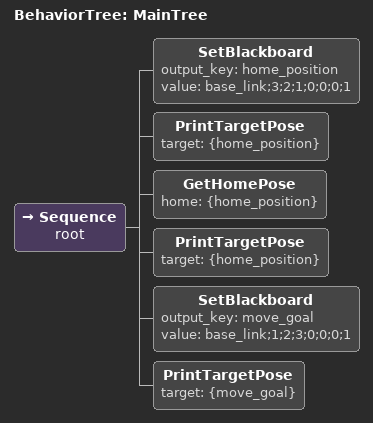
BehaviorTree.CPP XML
<root BTCPP_format="4" >
   <BehaviorTree ID="MainTree">
      <Sequence name="root">
          <SetBlackboard     output_key="home_position" value="base_link;3;2;1;0;0;0;1" />
          <PrintTargetPose   target="{home_position}" />
          <GetHomePose       home="{home_position}" />
          <PrintTargetPose   target="{home_position}" />
          <SetBlackboard     output_key="move_goal" value="base_link;1;2;3;0;0;0;1" />
          <PrintTargetPose   target="{move_goal}" />
      </Sequence>
   </BehaviorTree>
</root>
